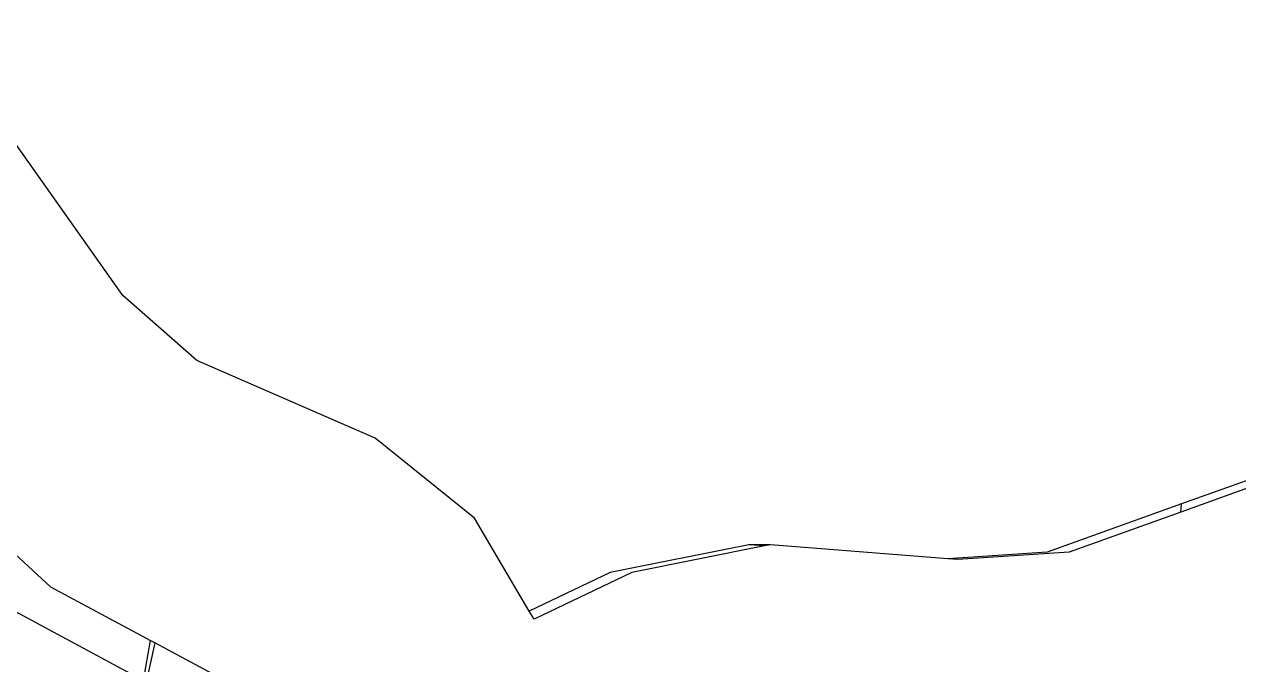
# Model space of a CAD drawing. Extents: x -24961 to 905641, y -154323 to 635957.
# Drawn here: x 396100.56 to 396141.53, y -143367.68 to -143346.09 of the extents above; entities that cross this region are included whole.
import ezdxf

# ---------------------------------------------------------------- set-up
doc = ezdxf.new("R2010")
doc.units = 0
doc.header["$LTSCALE"] = 1000
doc.header["$MEASUREMENT"] = 0

msp = doc.modelspace()

# ---------------------------------------------------------------- linework, layer by layer
for p, q in [((396103.888, -143355.231), (396097.414, -143346.094)), ((396106.387, -143357.424), (396103.888, -143355.231)), ((396112.403, -143360.042), (396106.387, -143357.424)), ((396095.406, -143359.517), (396101.449, -143365.051)), ((396115.753, -143362.743), (396112.403, -143360.042)), ((396145.513, -143360.14), (396139.605, -143362.259)), ((396145.485, -143360.413), (396139.574, -143362.534)), ((396139.605, -143362.259), (396135.073, -143363.885)), ((396139.574, -143362.534), (396139.605, -143362.259)), ((396139.574, -143362.534), (396135.806, -143363.885)), ((396117.6, -143365.875), (396115.753, -143362.743)), ((396125.004, -143363.637), (396120.322, -143364.568)), ((396125.53, -143363.678), (396121.055, -143364.568)), ((396125.738, -143363.637), (396125.004, -143363.637)), ((396125.53, -143363.678), (396125.004, -143363.637)), ((396125.738, -143363.637), (396125.53, -143363.678)), ((396131.716, -143364.107), (396125.738, -143363.637)), ((396135.073, -143363.885), (396131.716, -143364.107)), ((396135.806, -143363.885), (396132.051, -143364.133)), ((396132.051, -143364.133), (396131.716, -143364.107)), ((396120.322, -143364.568), (396117.6, -143365.875)), ((396121.055, -143364.568), (396117.761, -143366.149)), ((396098.7, -143365.051), (396104.583, -143368.211)), ((396101.449, -143365.051), (396104.826, -143366.865)), ((396117.761, -143366.149), (396117.6, -143365.875)), ((396104.583, -143368.211), (396104.826, -143366.865)), ((396104.689, -143368.268), (396104.974, -143366.945)), ((396104.826, -143366.865), (396104.974, -143366.945)), ((396104.974, -143366.945), (396106.9, -143367.979))]:
    msp.add_line(p, q)

doc.saveas('drawing.dxf')
